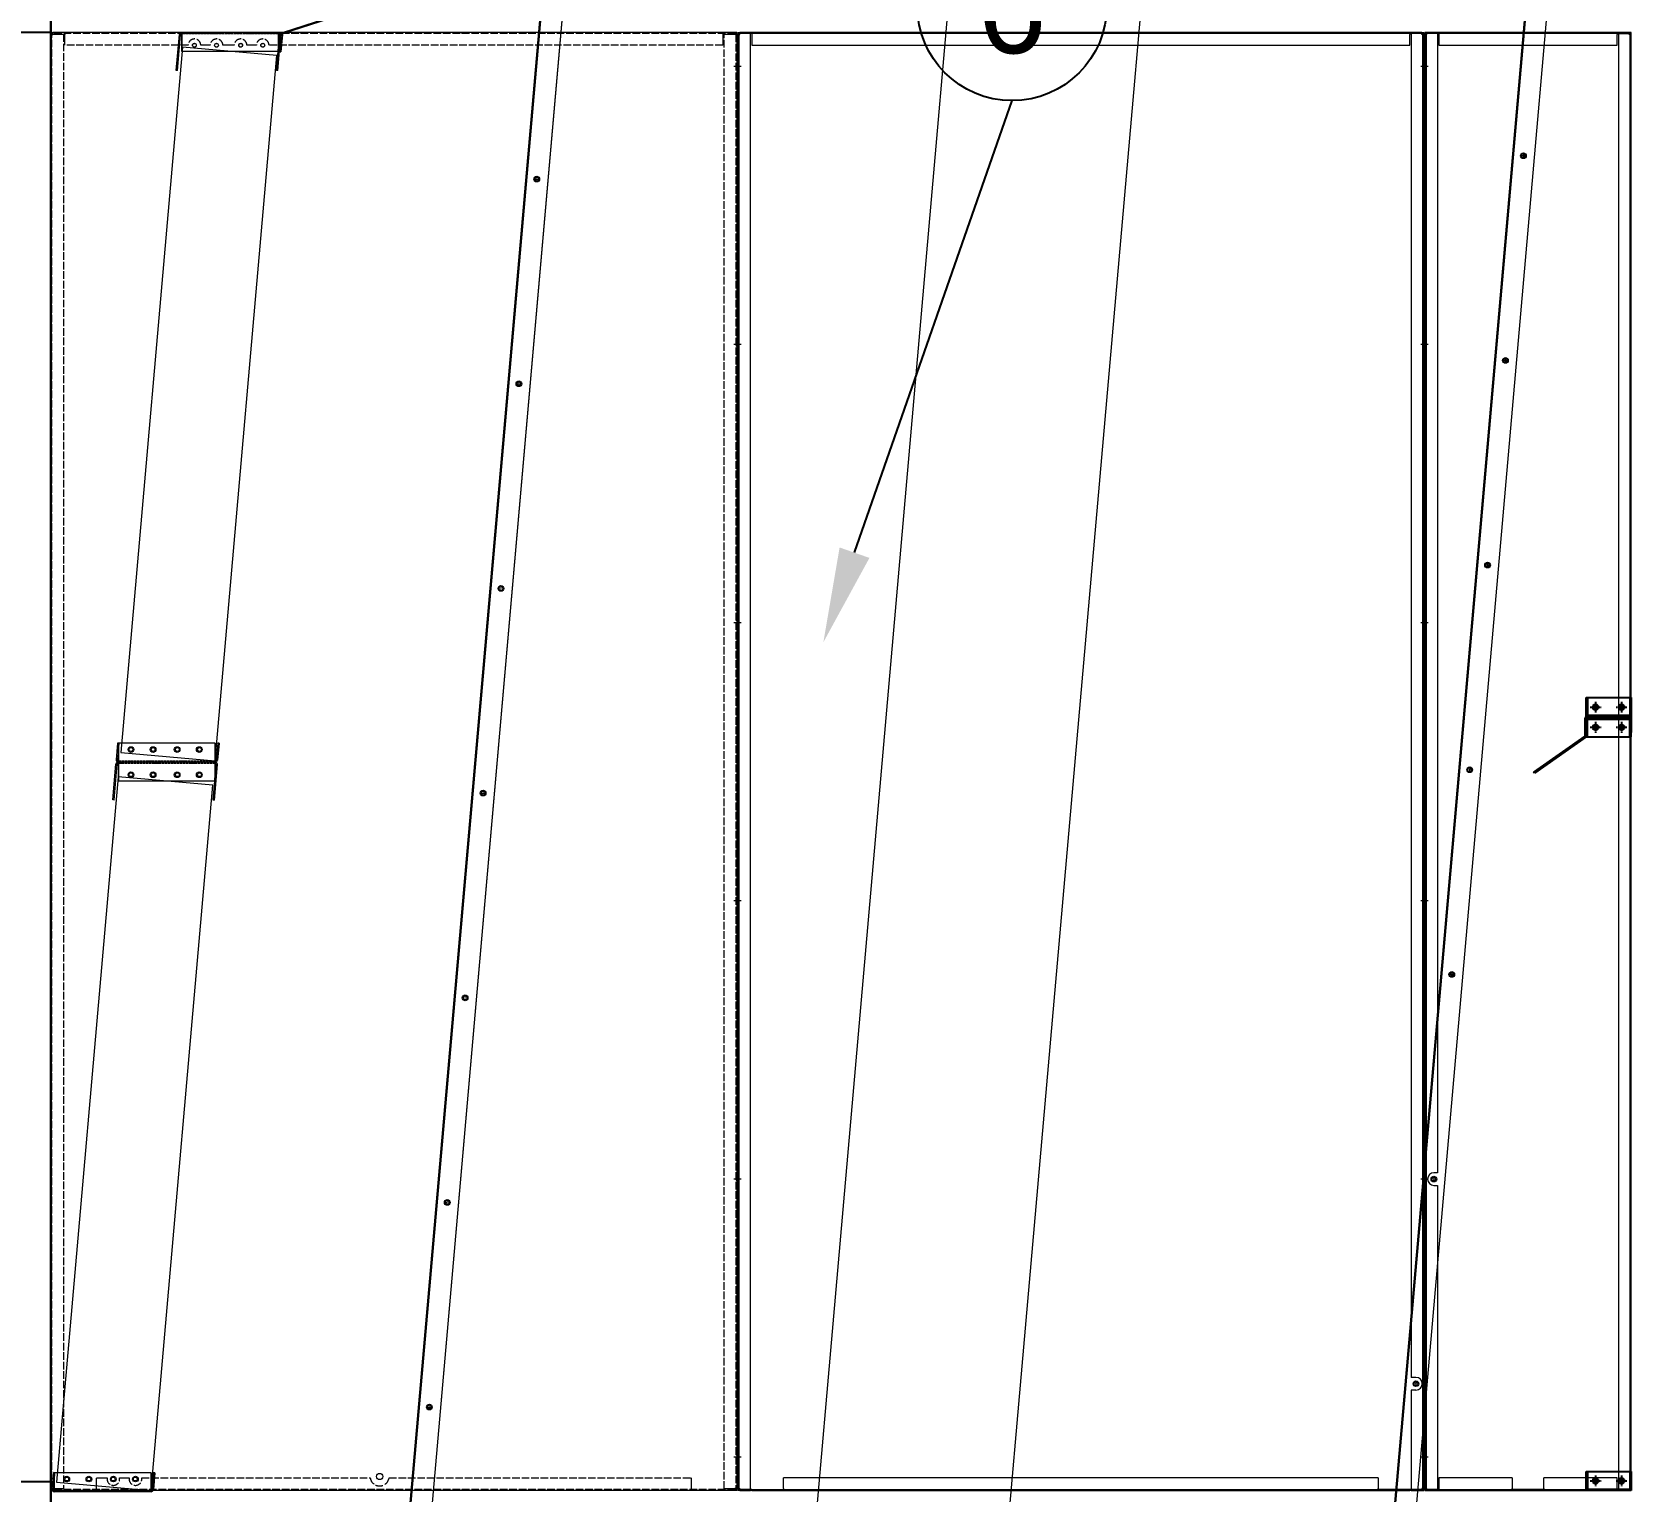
# Model space of a CAD drawing. Header units: millimetres. Extents: x 2280 to 31687, y 1787 to 22582.
# Drawn here: x 15490 to 18020, y 9021 to 11329 of the extents above; entities that cross this region are included whole.
import ezdxf
from ezdxf.enums import TextEntityAlignment as Align

# ---------------------------------------------------------------- set-up
doc = ezdxf.new("R2010")
doc.units = ezdxf.units.MM
for name, pattern in [('CENTER', [2, 1.25, -0.25, 0.25, -0.25]), ('DASHDOT', [18.5, 12, -3, 0.5, -3]), ('DASHED', [15, 12, -3])]:
    doc.linetypes.add(name, pattern=pattern)
for name, color, linetype in [('center', 1, 'CENTER'), ('냉각탑_dim', 1, 'Continuous'), ('냉각탑_text', 3, 'Continuous')]:
    doc.layers.add(name, color=color, linetype=linetype)
doc.styles.add('돋움', font='Dotum.ttf')

# ---------------------------------------------------------------- blocks, each defined once
blk = doc.blocks.new('A$C6F4E0F2E')
at = {"color": 7, "lineweight": 15}
for p, q in [((0, 2306), (0, 0)), ((3.1, 2306), (0, 2306)), ((0, 2302.9), (1.6, 2302.9)), ((1.6, 2306), (1.6, 0)), ((1.6, 2302.9), (2, 2302.9)), ((2, 2302.9), (3.1, 2302.9)), ((3.1, 2306), (3.1, 2304.4)), ((20, 2306), (3.1, 2306)), ((3.1, 2304), (3.1, 2304.4)), ((20, 2304.4), (3.1, 2304.4)), ((3.1, 2302.9), (3.1, 2304)), ((22, 2306), (20, 2306)), ((20, 2306), (20, 502.4)), ((22, 2304.4), (20, 2304.4)), ((304, 2306), (22, 2306)), ((22, 2306), (22, 2304.4)), ((22, 2306), (22, 2302.9)), ((304, 2304.4), (22, 2304.4)), ((22, 2302.9), (22, 2286)), ((33.5, 2304.4), (33.5, 2306)), ((42.5, 2304.4), (42.5, 2306)), ((158.5, 2304.4), (158.5, 2306)), ((167.5, 2304.4), (167.5, 2306)), ((283.5, 2304.4), (283.5, 2306)), ((292.5, 2304.4), (292.5, 2306)), ((306, 2306), (304, 2306)), ((304, 2306), (304, 2304.4)), ((304, 2306), (304, 2306)), ((304, 2306), (304, 2302.9)), ((304, 2304.4), (306, 2304.4)), ((304, 2286), (304, 2302.9)), ((306, 2306), (306, 0)), ((322.9, 2306), (306, 2306)), ((306, 2304.4), (322.9, 2304.4)), ((326, 2306), (322.9, 2306)), ((322.9, 2306), (322.9, 2304.4)), ((322.9, 2304), (322.9, 2304.4)), ((322.9, 2302.9), (322.9, 2304)), ((324, 2302.9), (322.9, 2302.9)), ((324.4, 2302.9), (324, 2302.9)), ((324.4, 0), (324.4, 2306)), ((326, 2302.9), (324.4, 2302.9)), ((326, 0), (326, 2306)), ((22, 2286), (304, 2286)), ((1.6, 2256), (0, 2256)), ((324.4, 2254.5), (326, 2254.5)), ((1.6, 2250), (0, 2250)), ((324.4, 2245.5), (326, 2245.5)), ((324.4, 2054.5), (326, 2054.5)), ((324.4, 2045.5), (326, 2045.5)), ((324.4, 1854.5), (326, 1854.5)), ((324.4, 1845.5), (326, 1845.5)), ((1.6, 1816), (0, 1816)), ((1.6, 1810), (0, 1810)), ((324.4, 1654.5), (326, 1654.5)), ((324.4, 1645.5), (326, 1645.5)), ((324.4, 1454.5), (326, 1454.5)), ((324.4, 1445.5), (326, 1445.5)), ((1.6, 1376), (0, 1376)), ((1.6, 1370), (0, 1370)), ((324.4, 1254.5), (326, 1254.5)), ((324.4, 1245.5), (326, 1245.5)), ((324.4, 1054.5), (326, 1054.5)), ((324.4, 1045.5), (326, 1045.5)), ((1.6, 936), (0, 936)), ((1.6, 930), (0, 930)), ((324.4, 854.5), (326, 854.5)), ((324.4, 845.5), (326, 845.5)), ((324.4, 654.5), (326, 654.5)), ((324.4, 645.5), (326, 645.5)), ((1.6, 496), (0, 496)), ((1.6, 490), (0, 490)), ((20, 502.4), (14, 502.4)), ((14, 482.4), (20, 482.4)), ((20, 482.4), (20, 0)), ((324.4, 454.5), (326, 454.5)), ((324.4, 445.5), (326, 445.5)), ((324.4, 254.5), (326, 254.5)), ((324.4, 245.5), (326, 245.5)), ((1.6, 56), (0, 56)), ((324.4, 54.5), (326, 54.5)), ((1.6, 50), (0, 50)), ((324.4, 45.5), (326, 45.5)), ((0, 3.1), (1.6, 3.1)), ((0, 0), (3.1, 0)), ((1.6, 3.1), (2, 3.1)), ((2, 3.1), (3.1, 3.1)), ((3.1, 2), (3.1, 3.1)), ((3.1, 1.6), (3.1, 2)), ((3.1, 0), (3.1, 1.6)), ((20, 1.6), (3.1, 1.6)), ((3.1, 0), (20, 0)), ((22, 1.6), (20, 1.6)), ((20, 0), (22, 0)), ((22, 20), (22, 3.1)), ((138, 20), (22, 20)), ((22, 3.1), (22, 0)), ((22, 1.6), (222, 1.6)), ((22, 0), (22, 0)), ((22, 0), (163, 0)), ((33.5, 1.6), (33.5, 0)), ((42.5, 1.6), (42.5, 0)), ((138, 20), (138, 3.1)), ((138, 0), (138, 3.1)), ((188, 1.6), (138, 1.6)), ((188, 0), (138, 0)), ((158.5, 1.6), (158.5, 0)), ((163, 0), (222, 0)), ((167.5, 1.6), (167.5, 0)), ((188, 3.1), (188, 20)), ((304, 20), (188, 20)), ((188, 3.1), (188, 0)), ((222, 1.6), (304, 1.6)), ((222, 0), (304, 0)), ((283.5, 1.6), (283.5, 0)), ((292.5, 1.6), (292.5, 0)), ((304, 3.1), (304, 20)), ((304, 0), (304, 3.1)), ((306, 1.6), (304, 1.6)), ((304, 0), (304, 1.6)), ((306, 0), (304, 0)), ((304, 0), (304, 0)), ((322.9, 1.6), (306, 1.6)), ((306, 0), (322.9, 0)), ((324, 3.1), (322.9, 3.1)), ((322.9, 3.1), (322.9, 2)), ((322.9, 2), (322.9, 1.6)), ((322.9, 0), (322.9, 1.6)), ((326, 0), (322.9, 0)), ((324.4, 3.1), (324, 3.1)), ((326, 3.1), (324.4, 3.1))]:
    blk.add_line(p, q, dxfattribs=at)
for centre in [(155.7, 2111.2), (127.3, 1787.5), (99, 1463.7), (70.7, 1139.9), (42.4, 816.2), (14, 492.4)]:
    blk.add_circle(centre, 4.5, dxfattribs=at)
blk.add_arc((14, 492.4), 10, 90, 270, dxfattribs=at)
blk = doc.blocks.new('A$C5F044F0A')
at = {"color": 7, "lineweight": 13, "ltscale": 0.055146}
blk.add_line((2.3, 30.2), (0, 3.8), dxfattribs=at)
at = {"color": 7, "lineweight": 13, "ltscale": 0.004167}
for p, q in [((4.3, 30), (2.3, 30.2)), ((162.8, 29.8), (160.8, 30))]:
    blk.add_line(p, q, dxfattribs=at)
at = {"color": 7, "lineweight": 13, "ltscale": 0.319506}
for p, q in [((156.9, 30), (3.5, 30)), ((156.9, 0), (3.5, 0))]:
    blk.add_line(p, q, dxfattribs=at)
at = {"color": 7, "lineweight": 13, "ltscale": 0.055208}
for p, q in [((3.5, 3.5), (3.5, 30)), ((156.9, 3.5), (156.9, 30)), ((156.9, 30), (156.9, 3.5))]:
    blk.add_line(p, q, dxfattribs=at)
at = {"color": 7, "linetype": 'DASHED', "lineweight": 13, "ltscale": 0.055208}
blk.add_line((3.5, 30), (3.5, 3.5), dxfattribs=at)
at = {"color": 7, "linetype": 'DASHED', "lineweight": 13, "ltscale": 0.001633}
blk.add_line((4.3, 30), (3.5, 30), dxfattribs=at)
at = {"color": 7, "linetype": 'DASHED', "lineweight": 13, "ltscale": 0.019427}
blk.add_line((4.3, 30), (3.5, 20.7), dxfattribs=at)
at = {"color": 7, "lineweight": 13, "ltscale": 0.317873}
blk.add_line((156.9, 30), (4.3, 30), dxfattribs=at)
at = {"color": 7, "lineweight": 13, "ltscale": 0.055693}
for p, q in [((160.8, 30), (158.5, 3.4)), ((162.8, 29.8), (160.5, 3.2))]:
    blk.add_line(p, q, dxfattribs=at)
at = {"color": 7, "lineweight": 13, "ltscale": 0.035719}
blk.add_line((3.5, 20.7), (2, 3.6), dxfattribs=at)
at = {"color": 7, "lineweight": 13, "ltscale": 0.007292}
for p, q in [((3.5, 3.5), (3.5, 0)), ((156.9, 3.5), (156.9, 0))]:
    blk.add_line(p, q, dxfattribs=at)
at = {"color": 7, "linetype": 'DASHED', "lineweight": 13, "ltscale": 0.003125}
blk.add_line((3.5, 2), (3.5, 3.5), dxfattribs=at)
at = {"color": 7, "linetype": 'DASHED', "lineweight": 13, "ltscale": 0.319506}
blk.add_line((3.5, 2), (156.9, 2), dxfattribs=at)
at = {"color": 7, "linetype": 'DASHED', "lineweight": 13, "ltscale": 0.004167}
for p, q in [((3.5, 0), (3.5, 2)), ((14.5, 0), (14.5, 2)), ((14.5, 0), (14.5, 2)), ((14.5, 0), (14.5, 2)), ((14.5, 0), (14.5, 2)), ((14.5, 0), (14.5, 2)), ((14.5, 0), (14.5, 2)), ((14.5, 0), (14.5, 2)), ((14.5, 0), (14.5, 2)), ((14.5, 0), (14.5, 2)), ((14.5, 0), (14.5, 2)), ((14.5, 0), (14.5, 2)), ((23.5, 0), (23.5, 2)), ((23.5, 0), (23.5, 2)), ((23.5, 0), (23.5, 2)), ((23.5, 0), (23.5, 2)), ((23.5, 0), (23.5, 2)), ((23.5, 0), (23.5, 2)), ((23.5, 0), (23.5, 2)), ((23.5, 0), (23.5, 2)), ((23.5, 0), (23.5, 2)), ((23.5, 0), (23.5, 2)), ((23.5, 0), (23.5, 2)), ((70, 0), (70, 2)), ((70, 0), (70, 2)), ((70, 0), (70, 2)), ((70, 0), (70, 2)), ((70, 0), (70, 2)), ((70, 0), (70, 2)), ((70, 0), (70, 2)), ((70, 0), (70, 2)), ((70, 0), (70, 2)), ((70, 0), (70, 2)), ((70, 0), (70, 2)), ((90, 0), (90, 2)), ((90, 0), (90, 2)), ((90, 0), (90, 2)), ((90, 0), (90, 2)), ((90, 0), (90, 2)), ((90, 0), (90, 2)), ((90, 0), (90, 2)), ((90, 0), (90, 2)), ((90, 0), (90, 2)), ((90, 0), (90, 2)), ((90, 0), (90, 2)), ((156.9, 0), (156.9, 2)), ((161.6, 16.7), (159.6, 16.8)), ((161.6, 16.7), (159.6, 16.8)), ((162.2, 22.6), (160.2, 22.8)), ((162.2, 22.6), (160.2, 22.8))]:
    blk.add_line(p, q, dxfattribs=at)
at = {"color": 7, "lineweight": 13, "ltscale": 0.003125}
blk.add_line((156.9, 2), (156.9, 3.5), dxfattribs=at)
at = {"color": 7, "lineweight": 13, "ltscale": 0.000261465}
for p, q in [((157, 2), (156.9, 2)), ((156.9, 0), (157, 0))]:
    blk.add_line(p, q, dxfattribs=at)
at = {"color": 7, "lineweight": 13}
for centre in [(23.5, 20), (58.5, 20), (96.9, 20), (131.9, 20)]:
    blk.add_circle(centre, 3, dxfattribs=at)
for centre, radius, start, end in [((3.5, 3.5), 3.5, 175, 270), ((3.5, 3.5), 1.5, 175, 270), ((157, 3.5), 1.5, 270, 355), ((157, 3.5), 3.5, 270, 355)]:
    blk.add_arc(centre, radius, start, end, dxfattribs=at)
blk = doc.blocks.new('A$C7B6532BF')
at = {"color": 5, "lineweight": 5}
for p, q in [((239.1, 2732.8), (0, 0)), ((848.7, 2732.8), (239.1, 2732.8)), ((609.6, 0), (848.7, 2732.8)), ((0, 0), (609.6, 0))]:
    blk.add_line(p, q, dxfattribs=at)
blk = doc.blocks.new('A$C493D0A01')
at = {"color": 5, "lineweight": 5}
for p, q in [((848.7, 2732.8), (1153.5, 2732.8)), ((609.6, 0), (914.4, 0))]:
    blk.add_line(p, q, dxfattribs=at)
at = {"lineweight": 5}
for p in [(0, 0), (914.4, 0)]:
    blk.add_blockref('A$C7B6532BF', p, dxfattribs=at)
blk = doc.blocks.new('A$C5DDF0D69')
at = {"color": 7, "lineweight": 13, "ltscale": 0.118431}
for p, q in [((0, 0.3), (5, 57)), ((2, 0.2), (6.9, 56.8))]:
    blk.add_line(p, q, dxfattribs=at)
at = {"color": 7, "lineweight": 13, "ltscale": 0.000626001}
for p, q in [((8.7, 60.2), (8.4, 60.2)), ((8.7, 58.2), (8.4, 58.2))]:
    blk.add_line(p, q, dxfattribs=at)
at = {"color": 7, "lineweight": 13, "ltscale": 0.31935}
for p, q in [((162, 60.2), (8.7, 60.2)), ((162, 30.2), (8.7, 30.2))]:
    blk.add_line(p, q, dxfattribs=at)
at = {"color": 7, "linetype": 'DASHED', "lineweight": 13, "ltscale": 0.004167}
for p, q in [((8.7, 58.2), (8.7, 60.2)), ((75, 60.2), (75, 58.2)), ((75, 60.2), (75, 58.2)), ((75, 60.2), (75, 58.2)), ((75, 60.2), (75, 58.2)), ((75, 60.2), (75, 58.2)), ((75, 60.2), (75, 58.2)), ((75, 60.2), (75, 58.2)), ((75, 60.2), (75, 58.2)), ((75, 60.2), (75, 58.2)), ((75, 60.2), (75, 58.2)), ((75, 60.2), (75, 58.2)), ((95, 60.2), (95, 58.2)), ((95, 60.2), (95, 58.2)), ((95, 60.2), (95, 58.2)), ((95, 60.2), (95, 58.2)), ((95, 60.2), (95, 58.2)), ((95, 60.2), (95, 58.2)), ((95, 60.2), (95, 58.2)), ((95, 60.2), (95, 58.2)), ((95, 60.2), (95, 58.2)), ((95, 60.2), (95, 58.2)), ((95, 60.2), (95, 58.2)), ((162, 58.2), (162, 60.2)), ((164.3, 41.9), (162.3, 42.1)), ((164.3, 41.9), (162.3, 42.1)), ((164.3, 41.9), (162.3, 42.1)), ((164.3, 41.9), (162.3, 42.1)), ((164.3, 41.9), (162.3, 42.1)), ((164.3, 41.9), (162.3, 42.1)), ((164.3, 41.9), (162.3, 42.1)), ((164.3, 41.9), (162.3, 42.1)), ((164.3, 41.9), (162.3, 42.1)), ((164.3, 41.9), (162.3, 42.1)), ((164.3, 41.9), (162.3, 42.1)), ((164.8, 47.9), (162.8, 48.1)), ((164.8, 47.9), (162.8, 48.1)), ((164.8, 47.9), (162.8, 48.1)), ((164.8, 47.9), (162.8, 48.1)), ((164.8, 47.9), (162.8, 48.1)), ((164.8, 47.9), (162.8, 48.1)), ((164.8, 47.9), (162.8, 48.1)), ((164.8, 47.9), (162.8, 48.1)), ((164.8, 47.9), (162.8, 48.1)), ((164.8, 47.9), (162.8, 48.1)), ((164.8, 47.9), (162.8, 48.1)), ((161.4, 9), (159.4, 9.2)), ((161.4, 9), (159.4, 9.2)), ((161.9, 15), (159.9, 15.2)), ((161.9, 15), (159.9, 15.2))]:
    blk.add_line(p, q, dxfattribs=at)
at = {"color": 7, "lineweight": 13, "ltscale": 0.007292}
for p, q in [((8.7, 56.7), (8.7, 60.2)), ((162, 56.7), (162, 60.2))]:
    blk.add_line(p, q, dxfattribs=at)
at = {"color": 7, "linetype": 'DASHED', "lineweight": 13, "ltscale": 0.31935}
blk.add_line((162, 58.2), (8.7, 58.2), dxfattribs=at)
at = {"color": 7, "lineweight": 13, "ltscale": 0.003125}
blk.add_line((8.7, 58.2), (8.7, 56.7), dxfattribs=at)
at = {"color": 7, "lineweight": 13, "ltscale": 0.055208}
for p, q in [((8.7, 56.7), (8.7, 30.2)), ((8.7, 30.2), (8.7, 56.7)), ((162, 30.2), (162, 56.7))]:
    blk.add_line(p, q, dxfattribs=at)
at = {"color": 7, "lineweight": 13, "ltscale": 0.117885}
blk.add_line((160.6, 0), (165.5, 56.4), dxfattribs=at)
at = {"color": 7, "linetype": 'DASHED', "lineweight": 13, "ltscale": 0.003125}
blk.add_line((162, 58.2), (162, 56.7), dxfattribs=at)
at = {"color": 7, "linetype": 'DASHED', "lineweight": 13, "ltscale": 0.055208}
blk.add_line((162, 56.7), (162, 30.2), dxfattribs=at)
at = {"color": 7, "lineweight": 13, "ltscale": 0.035719}
blk.add_line((162, 39.5), (163.5, 56.5), dxfattribs=at)
at = {"color": 7, "lineweight": 13, "ltscale": 0.317661}
blk.add_line((161.2, 30.2), (8.7, 30.2), dxfattribs=at)
at = {"color": 7, "lineweight": 13, "ltscale": 0.062739}
blk.add_line((158.6, 0.2), (161.2, 30.2), dxfattribs=at)
at = {"color": 7, "linetype": 'DASHED', "lineweight": 13, "ltscale": 0.019427}
blk.add_line((161.2, 30.2), (162, 39.5), dxfattribs=at)
at = {"color": 7, "linetype": 'DASHED', "lineweight": 13, "ltscale": 0.001689}
blk.add_line((162, 30.2), (161.2, 30.2), dxfattribs=at)
at = {"color": 7, "lineweight": 13, "ltscale": 0.004167}
for p, q in [((2, 0.2), (0, 0.3)), ((160.6, 0), (158.6, 0.2))]:
    blk.add_line(p, q, dxfattribs=at)
at = {"color": 7, "lineweight": 13}
for centre in [(28.7, 40.2), (63.7, 40.2), (102.1, 40.2), (137.1, 40.2)]:
    blk.add_circle(centre, 3, dxfattribs=at)
for centre, radius, start, end in [((8.4, 56.7), 3.5, 90, 175), ((8.4, 56.7), 1.5, 90, 175), ((162, 56.7), 3.5, 355, 90), ((162, 56.7), 1.5, 355, 90)]:
    blk.add_arc(centre, radius, start, end, dxfattribs=at)
blk = doc.blocks.new('A$C7EF54F26')
at = {"color": 7, "lineweight": 15}
for p, q in [((431.7, 245.9), (433.7, 245.9)), ((431.7, 216.9), (431.7, 245.9)), ((431.7, 235.4), (433.7, 235.4)), ((431.7, 235.4), (433.7, 235.4)), ((431.7, 235.4), (433.7, 235.4)), ((431.7, 235.4), (433.7, 235.4)), ((431.7, 235.4), (433.7, 235.4)), ((431.7, 235.4), (433.7, 235.4)), ((431.7, 235.4), (433.7, 235.4)), ((431.7, 235.4), (433.7, 235.4)), ((431.7, 235.4), (433.7, 235.4)), ((431.7, 235.4), (433.7, 235.4)), ((431.7, 235.4), (433.7, 235.4)), ((433.7, 216.9), (433.7, 245.9)), ((2.1, 30.9), (430.8, 215.5)), ((2.9, 29.1), (431.5, 213.7)), ((431.7, 226.4), (433.7, 226.4)), ((431.7, 226.4), (433.7, 226.4)), ((431.7, 226.4), (433.7, 226.4)), ((431.7, 226.4), (433.7, 226.4)), ((431.7, 226.4), (433.7, 226.4)), ((431.7, 226.4), (433.7, 226.4)), ((431.7, 226.4), (433.7, 226.4)), ((431.7, 226.4), (433.7, 226.4)), ((431.7, 226.4), (433.7, 226.4)), ((431.7, 226.4), (433.7, 226.4)), ((431.7, 226.4), (433.7, 226.4)), ((306.6, 162), (307.3, 160.2)), ((176.9, 106.2), (177.7, 104.4)), ((0, 27.7), (0.1, 0)), ((2, 27.7), (2.1, 0)), ((2, 19.5), (0, 19.5)), ((2, 19.5), (0, 19.5)), ((2, 19.5), (0, 19.5)), ((2, 19.5), (0, 19.5)), ((2, 19.5), (0, 19.5)), ((2, 19.5), (0, 19.5)), ((2, 19.5), (0, 19.5)), ((2, 19.5), (0, 19.5)), ((2, 19.5), (0, 19.5)), ((2, 19.5), (0, 19.5)), ((2, 19.5), (0, 19.5)), ((2.1, 10.5), (0.1, 10.5)), ((2.1, 10.5), (0.1, 10.5)), ((2.1, 10.5), (0.1, 10.5)), ((2.1, 10.5), (0.1, 10.5)), ((2.1, 10.5), (0.1, 10.5)), ((2.1, 10.5), (0.1, 10.5)), ((2.1, 10.5), (0.1, 10.5)), ((2.1, 10.5), (0.1, 10.5)), ((2.1, 10.5), (0.1, 10.5)), ((2.1, 10.5), (0.1, 10.5)), ((2.1, 10.5), (0.1, 10.5)), ((0.1, 0), (2.1, 0))]:
    blk.add_line(p, q, dxfattribs=at)
for centre, radius, start, end in [((430.2, 216.9), 1.5, 293.3, 0), ((430.2, 216.9), 3.5, 293.3, 0), ((3.5, 27.7), 3.5, 113.3, 180.3), ((3.5, 27.7), 1.5, 113.3, 180.3)]:
    blk.add_arc(centre, radius, start, end, dxfattribs=at)
blk = doc.blocks.new('A$C7AF137E1')
at = {"color": 7, "lineweight": 13, "ltscale": 0.004}
for p, q in [((0, 35), (0, 33.4)), ((2700, 35), (2700, 33.4))]:
    blk.add_line(p, q, dxfattribs=at)
at = {"color": 7, "lineweight": 13}
for p, q in [((2700, 35), (0, 35)), ((2700, 33.4), (0, 33.4)), ((2700, 0), (0, 0))]:
    blk.add_line(p, q, dxfattribs=at)
at = {"color": 7, "lineweight": 13, "ltscale": 0.00375}
for p, q in [((0, 31.9), (0, 33.4)), ((2700, 31.9), (2700, 33.4))]:
    blk.add_line(p, q, dxfattribs=at)
at = {"color": 7, "lineweight": 13, "ltscale": 0.07975}
for p, q in [((0, 0), (0, 31.9)), ((2700, 31.9), (2700, 0))]:
    blk.add_line(p, q, dxfattribs=at)
at = {"color": 7, "linetype": 'DASHDOT', "lineweight": 13, "ltscale": 0.0195}
for p, q in [((53.9, 17.5), (46.1, 17.5)), ((50, 21.4), (50, 13.6)), ((378.9, 17.5), (371.1, 17.5)), ((375, 21.4), (375, 13.6)), ((703.9, 17.5), (696.1, 17.5)), ((700, 21.4), (700, 13.6)), ((1028.9, 17.5), (1021.1, 17.5)), ((1025, 21.4), (1025, 13.6)), ((1353.9, 17.5), (1346.1, 17.5)), ((1350, 21.4), (1350, 13.6)), ((1678.9, 17.5), (1671.1, 17.5)), ((1675, 21.4), (1675, 13.6)), ((2003.9, 17.5), (1996.1, 17.5)), ((2000, 21.4), (2000, 13.6)), ((2328.9, 17.5), (2321.1, 17.5)), ((2325, 21.4), (2325, 13.6)), ((2653.9, 17.5), (2646.1, 17.5)), ((2650, 21.4), (2650, 13.6))]:
    blk.add_line(p, q, dxfattribs=at)
at = {"color": 7, "lineweight": 13}
for centre in [(50, 17.5), (375, 17.5), (700, 17.5), (1025, 17.5), (1350, 17.5), (1675, 17.5), (2000, 17.5), (2325, 17.5), (2650, 17.5)]:
    blk.add_circle(centre, 3, dxfattribs=at)
blk = doc.blocks.new('A$C586E2F7A')
at = {"color": 7, "lineweight": 15}
for p, q in [((0, 2306), (0, 0)), ((0, 2306), (3.1, 2306)), ((0, 2302.9), (1.6, 2302.9)), ((1.6, 2306), (1.6, 0)), ((1.6, 2302.9), (2, 2302.9)), ((2, 2302.9), (3.1, 2302.9)), ((3.1, 2306), (3.1, 2304.4)), ((20, 2306), (3.1, 2306)), ((20, 2304.4), (3.1, 2304.4)), ((3.1, 2304), (3.1, 2304.4)), ((3.1, 2302.9), (3.1, 2304)), ((22, 2306), (20, 2306)), ((20, 0), (20, 2306)), ((22, 2304.4), (20, 2304.4)), ((1063, 2306), (22, 2306)), ((22, 2306), (22, 2302.9)), ((22, 2306), (22, 2304.4)), ((1063, 2304.4), (22, 2304.4)), ((22, 2302.9), (22, 2286)), ((35.5, 2304.4), (35.5, 2306)), ((44.5, 2304.4), (44.5, 2306)), ((235.5, 2304.4), (235.5, 2306)), ((244.5, 2304.4), (244.5, 2306)), ((435.5, 2304.4), (435.5, 2306)), ((444.5, 2304.4), (444.5, 2306)), ((640.5, 2304.4), (640.5, 2306)), ((649.5, 2304.4), (649.5, 2306)), ((840.5, 2304.4), (840.5, 2306)), ((849.5, 2304.4), (849.5, 2306)), ((1040.5, 2304.4), (1040.5, 2306)), ((1049.5, 2304.4), (1049.5, 2306)), ((1063, 2306), (1063, 2306)), ((1063, 2306), (1063, 2302.9)), ((1065, 2306), (1063, 2306)), ((1063, 2306), (1063, 2304.4)), ((1065, 2304.4), (1063, 2304.4)), ((1063, 2286), (1063, 2302.9)), ((1081.9, 2306), (1065, 2306)), ((1065, 2306), (1065, 178.8)), ((1081.9, 2304.4), (1065, 2304.4)), ((1081.9, 2306), (1081.9, 2304.4)), ((1081.9, 2306), (1085, 2306)), ((1081.9, 2304), (1081.9, 2304.4)), ((1081.9, 2302.9), (1081.9, 2304)), ((1083, 2302.9), (1081.9, 2302.9)), ((1083.4, 2302.9), (1083, 2302.9)), ((1083.4, 0), (1083.4, 2306)), ((1085, 2302.9), (1083.4, 2302.9)), ((1085, 0), (1085, 2306)), ((22, 2286), (1063, 2286)), ((1.6, 2257.5), (0, 2257.5)), ((1083.4, 2257.5), (1085, 2257.5)), ((1.6, 2248.5), (0, 2248.5)), ((1083.4, 2248.5), (1085, 2248.5)), ((1.6, 1817.5), (0, 1817.5)), ((1.6, 1808.5), (0, 1808.5)), ((1083.4, 1817.5), (1085, 1817.5)), ((1083.4, 1808.5), (1085, 1808.5)), ((1.6, 1377.5), (0, 1377.5)), ((1.6, 1368.5), (0, 1368.5)), ((1083.4, 1377.5), (1085, 1377.5)), ((1083.4, 1368.5), (1085, 1368.5)), ((1.6, 937.5), (0, 937.5)), ((1083.4, 937.5), (1085, 937.5)), ((1.6, 928.5), (0, 928.5)), ((1083.4, 928.5), (1085, 928.5)), ((1.6, 497.5), (0, 497.5)), ((1.6, 488.5), (0, 488.5)), ((1083.4, 497.5), (1085, 497.5)), ((1083.4, 488.5), (1085, 488.5)), ((1065, 158.8), (1065, 0)), ((1.6, 56), (0, 56)), ((1083.4, 56), (1085, 56)), ((1.6, 50), (0, 50)), ((1083.4, 50), (1085, 50)), ((0, 3.1), (1.6, 3.1)), ((3.1, 0), (0, 0)), ((1.6, 3.1), (2, 3.1)), ((2, 3.1), (3.1, 3.1)), ((3.1, 3.1), (3.1, 2)), ((3.1, 2), (3.1, 1.6)), ((20, 1.6), (3.1, 1.6)), ((3.1, 0), (3.1, 1.6)), ((3.1, 0), (20, 0)), ((22, 1.6), (20, 1.6)), ((22, 0), (20, 0)), ((22, 1.6), (22, 0)), ((22, 1.6), (100, 1.6)), ((22, 1.6), (72, 1.6)), ((22, 1.6), (22, 1.6)), ((22, 0), (100, 0)), ((22, 0), (22, 0)), ((22, 0), (22, 0)), ((22, 0), (72, 0)), ((35.5, 1.6), (35.5, 0)), ((44.5, 1.6), (44.5, 0)), ((1013, 20), (72, 20)), ((72, 3.1), (72, 20)), ((72, 3.1), (72, 0)), ((100, 1.6), (985, 1.6)), ((100, 0), (100, 1.6)), ((100, 0), (985, 0)), ((235.5, 1.6), (235.5, 0)), ((244.5, 1.6), (244.5, 0)), ((435.5, 1.6), (435.5, 0)), ((444.5, 1.6), (444.5, 0)), ((640.5, 1.6), (640.5, 0)), ((649.5, 1.6), (649.5, 0)), ((840.5, 1.6), (840.5, 0)), ((849.5, 1.6), (849.5, 0)), ((985, 1.6), (1063, 1.6)), ((985, 0), (985, 1.6)), ((985, 0), (1063, 0)), ((1013, 20), (1013, 3.1)), ((1013, 0), (1013, 3.1)), ((1063, 1.6), (1013, 1.6)), ((1063, 0), (1013, 0)), ((1040.5, 1.6), (1040.5, 0)), ((1049.5, 1.6), (1049.5, 0)), ((1065, 1.6), (1063, 1.6)), ((1063, 1.6), (1063, 1.6)), ((1063, 0), (1063, 1.6)), ((1065, 0), (1063, 0)), ((1063, 0), (1063, 0)), ((1063, 0), (1063, 0)), ((1081.9, 1.6), (1065, 1.6)), ((1065, 0), (1081.9, 0)), ((1083, 3.1), (1081.9, 3.1)), ((1081.9, 3.1), (1081.9, 2)), ((1081.9, 2), (1081.9, 1.6)), ((1081.9, 0), (1081.9, 1.6)), ((1081.9, 0), (1085, 0)), ((1083.4, 3.1), (1083, 3.1)), ((1085, 3.1), (1083.4, 3.1))]:
    blk.add_line(p, q, dxfattribs=at)
at = {"lineweight": 5}
for p, q in [((1072.7, 178.8), (1065, 178.8)), ((1072.7, 158.8), (1065, 158.8))]:
    blk.add_line(p, q, dxfattribs=at)
blk.add_circle((1072.7, 168.8), 4.5, dxfattribs=at)
blk.add_arc((1072.7, 168.8), 10, 270, 90, dxfattribs=at)
blk = doc.blocks.new('A$C7183523C')
at = {"color": 7}
for p, q in [((0, 30), (71, 30)), ((2, 30), (2, 2)), ((69, 30), (69, 2)), ((2, 2), (69, 2))]:
    blk.add_line(p, q, dxfattribs=at)
for p, q in [((0, 0), (0, 30)), ((0, 30), (71, 30)), ((71, 30), (71, 0)), ((71, 0), (0, 0))]:
    blk.add_line(p, q)
for centre, radius in [((15, 15), 4.5), ((15, 15), 4.5), ((15, 15), 3), ((56, 15), 4.5), ((56, 15), 4.5), ((56, 15), 3)]:
    blk.add_circle(centre, radius)
at = {"layer": 'center'}
for p, q in [((6.5, 15), (23.5, 15)), ((15, 23.5), (15, 6.5)), ((47.5, 15), (64.5, 15)), ((56, 23.5), (56, 6.5))]:
    blk.add_line(p, q, dxfattribs=at)
blk = doc.blocks.new('A$C591A019A')
at = {"color": 7}
for p, q in [((83.1, 119.4), (154.1, 119.4)), ((85.1, 119.4), (85.1, 91.4)), ((152.1, 119.4), (152.1, 91.4)), ((154.1, 119.4), (154.1, 64.4)), ((85.1, 91.4), (152.1, 91.4)), ((85.1, 85.4), (152.1, 85.4)), ((85.1, 57.4), (85.1, 85.4)), ((152.1, 57.4), (152.1, 85.4)), ((83.1, 57.4), (154.1, 57.4))]:
    blk.add_line(p, q, dxfattribs=at)
for p, q in [((83.1, 89.4), (83.1, 119.4)), ((83.1, 119.4), (154.1, 119.4)), ((154.1, 119.4), (154.1, 89.4)), ((83.1, 87.4), (81.1, 87.4)), ((81.1, 87.4), (81.1, 58.4)), ((154.1, 89.4), (83.1, 89.4)), ((154.1, 87.4), (83.1, 87.4)), ((83.1, 87.4), (83.1, 57.4)), ((83.1, 87.4), (83.1, 57.4)), ((83.1, 57.4), (83.1, 87.4)), ((154.1, 57.4), (154.1, 87.4)), ((81.1, 58.4), (0, 1.6)), ((83.1, 57.4), (1.1, 0)), ((83.1, 57.4), (154.1, 57.4)), ((1.1, 0), (0, 1.6))]:
    blk.add_line(p, q)
for centre, radius in [((98.1, 104.4), 4.5), ((98.1, 104.4), 4.5), ((98.1, 104.4), 4.5), ((98.1, 104.4), 4.5), ((98.1, 104.4), 3), ((139.1, 104.4), 4.5), ((139.1, 104.4), 4.5), ((139.1, 104.4), 4.5), ((139.1, 104.4), 4.5), ((139.1, 104.4), 3), ((98.1, 72.4), 4.5), ((98.1, 72.4), 4.5), ((98.1, 72.4), 4.5), ((98.1, 72.4), 4.5), ((139.1, 72.4), 4.5), ((139.1, 72.4), 4.5), ((139.1, 72.4), 4.5), ((139.1, 72.4), 4.5), ((98.1, 72.4), 3), ((139.1, 72.4), 3)]:
    blk.add_circle(centre, radius)
at = {"layer": 'center'}
for p, q in [((89.6, 104.4), (106.6, 104.4)), ((89.6, 104.4), (106.6, 104.4)), ((98.1, 112.9), (98.1, 95.9)), ((98.1, 112.9), (98.1, 95.9)), ((130.6, 104.4), (147.6, 104.4)), ((130.6, 104.4), (147.6, 104.4)), ((139.1, 112.9), (139.1, 95.9)), ((139.1, 112.9), (139.1, 95.9)), ((98.1, 80.9), (98.1, 63.9)), ((98.1, 80.9), (98.1, 63.9)), ((139.1, 80.9), (139.1, 63.9)), ((139.1, 80.9), (139.1, 63.9)), ((89.6, 72.4), (106.6, 72.4)), ((89.6, 72.4), (106.6, 72.4)), ((130.6, 72.4), (147.6, 72.4)), ((130.6, 72.4), (147.6, 72.4))]:
    blk.add_line(p, q, dxfattribs=at)
blk = doc.blocks.new('1')
at = {"ltscale": 500}
for p, q in [((15519.7, 11719.8), (15519.7, 8525)), ((15519.7, 11719.8), (15519.7, 8519.8)), ((15519.7, 8519.8), (15519.7, 11719.8))]:
    blk.add_line(p, q, dxfattribs=at)
for p, q in [((15519.7, 11327.8), (14221.7, 11327.8)), ((15519.7, 9035.4), (14221.7, 9035.4))]:
    blk.add_line(p, q)
at = {"color": 7, "lineweight": 13, "ltscale": 0.009063}
for p, q in [((15519.7, 11327.8), (15522.5, 11327.8)), ((15519.7, 11326.2), (15522.5, 11326.2)), ((16604.7, 11327.8), (16601.9, 11327.8)), ((16604.7, 11326.2), (16601.9, 11326.2)), ((15519.7, 9023.4), (15522.5, 9023.4)), ((15519.7, 9021.8), (15522.5, 9021.8)), ((16604.7, 9023.4), (16601.9, 9023.4)), ((16604.7, 9021.8), (16601.9, 9021.8))]:
    blk.add_line(p, q, dxfattribs=at)
at = {"color": 7, "lineweight": 13, "ltscale": 0.005}
for p, q in [((15519.7, 11327.8), (15519.7, 11326.2)), ((15519.7, 11325.3), (15521.3, 11325.3)), ((16601.9, 11327.8), (16601.9, 11326.2)), ((16604.7, 11325.3), (16603.1, 11325.3)), ((16604.7, 11327.8), (16604.7, 11326.2)), ((15519.7, 9024.3), (15521.3, 9024.3)), ((15519.7, 9021.8), (15519.7, 9023.4)), ((16601.9, 9021.8), (16601.9, 9023.4)), ((16604.7, 9024.3), (16603.1, 9024.3)), ((16604.7, 9021.8), (16604.7, 9023.4))]:
    blk.add_line(p, q, dxfattribs=at)
at = {"color": 7, "lineweight": 13, "ltscale": 0.0009375}
for p, q in [((15519.7, 11325), (15519.7, 11325.3)), ((15521.3, 11325), (15521.3, 11325.3)), ((16603.1, 11325.3), (16603.1, 11325)), ((16604.7, 11325.3), (16604.7, 11325)), ((15519.7, 9024.3), (15519.7, 9024.6)), ((15521.3, 9024.3), (15521.3, 9024.6)), ((16603.1, 9024.6), (16603.1, 9024.3)), ((16604.7, 9024.6), (16604.7, 9024.3))]:
    blk.add_line(p, q, dxfattribs=at)
at = {"color": 7, "lineweight": 13}
for p, q in [((15519.7, 9024.6), (15519.7, 11325)), ((16601.9, 11327.8), (15522.5, 11327.8)), ((16604.7, 11325), (16604.7, 9024.6)), ((16601.9, 9021.8), (15522.5, 9021.8))]:
    blk.add_line(p, q, dxfattribs=at)
at = {"color": 7, "lineweight": 13, "ltscale": 0.00875}
for p, q in [((15519.7, 11325), (15522.5, 11325)), ((15522.5, 11325), (15522.5, 11327.8)), ((16601.9, 11325), (16601.9, 11327.8)), ((16604.7, 11325), (16601.9, 11325)), ((15519.7, 9024.6), (15522.5, 9024.6)), ((15522.5, 9024.6), (15522.5, 9021.8)), ((16601.9, 9024.6), (16601.9, 9021.8)), ((16604.7, 9024.6), (16601.9, 9024.6))]:
    blk.add_line(p, q, dxfattribs=at)
at = {"color": 7, "lineweight": 13, "ltscale": 0.00375}
for p, q in [((15522.5, 11325.3), (15521.3, 11325.3)), ((16601.9, 11325.3), (16603.1, 11325.3)), ((15522.5, 9024.3), (15521.3, 9024.3)), ((16601.9, 9024.3), (16603.1, 9024.3))]:
    blk.add_line(p, q, dxfattribs=at)
at = {"color": 7, "linetype": 'DASHED', "lineweight": 13}
for p, q in [((15521.3, 9024.6), (15521.3, 11325)), ((16601.9, 11326.2), (15522.5, 11326.2)), ((15539.7, 11325.3), (15539.7, 9024.3)), ((16584.7, 9024.3), (16584.7, 11325.3)), ((16603.1, 11325), (16603.1, 9024.6)), ((15736.7, 11307.8), (15541.7, 11307.8)), ((16582.7, 11307.8), (15864.7, 11307.8)), ((15663.2, 9041.8), (16024.8, 9041.8)), ((16054.5, 9041.8), (16532.8, 9041.8)), ((16601.9, 9023.4), (15522.5, 9023.4))]:
    blk.add_line(p, q, dxfattribs=at)
at = {"color": 7, "lineweight": 13, "ltscale": 0.000866094}
blk.add_line((15522.5, 11327.8), (15522.5, 11327.6), dxfattribs=at)
at = {"color": 7, "linetype": 'DASHED', "lineweight": 13, "ltscale": 0.004134}
blk.add_line((15522.5, 11327.6), (15522.5, 11326.2), dxfattribs=at)
at = {"color": 7, "linetype": 'DASHED', "lineweight": 13, "ltscale": 0.05375}
for p, q in [((15522.5, 11325.3), (15539.7, 11325.3)), ((15541.7, 11307.8), (15541.7, 11325)), ((16582.7, 11325), (16582.7, 11307.8)), ((16584.7, 11325.3), (16601.9, 11325.3)), ((15591.6, 9024.6), (15591.6, 9041.8)), ((16532.8, 9041.8), (16532.8, 9024.6)), ((15539.7, 9024.3), (15522.5, 9024.3)), ((16601.9, 9024.3), (16584.7, 9024.3))]:
    blk.add_line(p, q, dxfattribs=at)
at = {"color": 7, "linetype": 'DASHED', "lineweight": 13, "ltscale": 0.005}
for p, q in [((15541.7, 11327.8), (15541.7, 11326.2)), ((15555.2, 11326.2), (15555.2, 11327.8)), ((15564.2, 11326.2), (15564.2, 11327.8)), ((15755.2, 11326.2), (15755.2, 11327.8)), ((15764.2, 11326.2), (15764.2, 11327.8)), ((15905.2, 11326.2), (15905.2, 11327.8)), ((15914.2, 11326.2), (15914.2, 11327.8)), ((16160.2, 11326.2), (16160.2, 11327.8)), ((16169.2, 11326.2), (16169.2, 11327.8)), ((16360.2, 11326.2), (16360.2, 11327.8)), ((16369.2, 11326.2), (16369.2, 11327.8)), ((16560.2, 11326.2), (16560.2, 11327.8)), ((16569.2, 11326.2), (16569.2, 11327.8)), ((16582.7, 11327.8), (16582.7, 11326.2)), ((15521.3, 11277.8), (15519.7, 11277.8)), ((15521.3, 11271.8), (15519.7, 11271.8)), ((16604.7, 11277.8), (16603.1, 11277.8)), ((16604.7, 11271.8), (16603.1, 11271.8)), ((15521.3, 10837.8), (15519.7, 10837.8)), ((15521.3, 10831.8), (15519.7, 10831.8)), ((16604.7, 10837.8), (16603.1, 10837.8)), ((16604.7, 10831.8), (16603.1, 10831.8)), ((15521.3, 10397.8), (15519.7, 10397.8)), ((15521.3, 10391.8), (15519.7, 10391.8)), ((16604.7, 10397.8), (16603.1, 10397.8)), ((16604.7, 10391.8), (16603.1, 10391.8)), ((15521.3, 9957.8), (15519.7, 9957.8)), ((15521.3, 9951.8), (15519.7, 9951.8)), ((16604.7, 9957.8), (16603.1, 9957.8)), ((16604.7, 9951.8), (16603.1, 9951.8)), ((15521.3, 9517.8), (15519.7, 9517.8)), ((16604.7, 9517.8), (16603.1, 9517.8)), ((15521.3, 9511.8), (15519.7, 9511.8)), ((16604.7, 9511.8), (16603.1, 9511.8)), ((15521.3, 9077.8), (15519.7, 9077.8)), ((15521.3, 9071.8), (15519.7, 9071.8)), ((16604.7, 9077.8), (16603.1, 9077.8)), ((16604.7, 9071.8), (16603.1, 9071.8)), ((15555.2, 9021.8), (15555.2, 9023.4)), ((15564.2, 9021.8), (15564.2, 9023.4)), ((15591.6, 9021.8), (15591.6, 9023.4)), ((15955.2, 9021.8), (15955.2, 9023.4)), ((15964.2, 9021.8), (15964.2, 9023.4)), ((16160.2, 9021.8), (16160.2, 9023.4)), ((16169.2, 9021.8), (16169.2, 9023.4)), ((16360.2, 9021.8), (16360.2, 9023.4)), ((16369.2, 9021.8), (16369.2, 9023.4)), ((16532.8, 9021.8), (16532.8, 9023.4)), ((16560.2, 9021.8), (16560.2, 9023.4)), ((16569.2, 9021.8), (16569.2, 9023.4))]:
    blk.add_line(p, q, dxfattribs=at)
at = {"color": 7, "linetype": 'DASHED', "lineweight": 13, "ltscale": 0.00375}
for p, q in [((15541.7, 11326.2), (15541.7, 11325)), ((16582.7, 11326.2), (16582.7, 11325)), ((15591.6, 9023.4), (15591.6, 9024.6)), ((16532.8, 9023.4), (16532.8, 9024.6))]:
    blk.add_line(p, q, dxfattribs=at)
at = {"lineweight": 5}
blk.add_line((15882.8, 11315.6), (15882.3, 11309.6), dxfattribs=at)
at = {"color": 7, "linetype": 'DASHED', "lineweight": 13, "ltscale": 0.046875}
for p, q in [((15771.7, 11307.8), (15756.7, 11307.8)), ((15844.7, 11307.8), (15829.7, 11307.8))]:
    blk.add_line(p, q, dxfattribs=at)
at = {"color": 7, "linetype": 'DASHED', "lineweight": 13, "ltscale": 0.05625}
blk.add_line((15809.7, 11307.8), (15791.7, 11307.8), dxfattribs=at)
at = {"color": 1, "lineweight": 5}
for p, q in [((16599.9, 11274.8), (16611.9, 11274.8)), ((17686.9, 11274.8), (17698.9, 11274.8)), ((16599.9, 10834.8), (16611.9, 10834.8)), ((17686.9, 10834.8), (17698.9, 10834.8)), ((16599.9, 10394.8), (16611.9, 10394.8)), ((17686.9, 10394.8), (17698.9, 10394.8)), ((16599.9, 9954.8), (16611.9, 9954.8)), ((17686.9, 9954.8), (17698.9, 9954.8)), ((16599.9, 9514.8), (16611.9, 9514.8)), ((17686.9, 9514.8), (17698.9, 9514.8)), ((16599.9, 9074.8), (16611.9, 9074.8)), ((17686.9, 9074.8), (17698.9, 9074.8))]:
    blk.add_line(p, q, dxfattribs=at)
at = {"color": 7, "linetype": 'DASHED', "lineweight": 13, "ltscale": 0.053131}
blk.add_line((15591.6, 9041.8), (15608.6, 9041.8), dxfattribs=at)
at = {"color": 7, "linetype": 'DASHED', "lineweight": 13, "ltscale": 0.048138}
blk.add_line((15628.2, 9041.8), (15643.6, 9041.8), dxfattribs=at)
at = {"color": 7, "linetype": 'DASHED', "lineweight": 13, "ltscale": 0.004135}
blk.add_line((15522.5, 9022.1), (15522.5, 9023.4), dxfattribs=at)
at = {"color": 7, "lineweight": 13, "ltscale": 0.000864609}
blk.add_line((15522.5, 9021.8), (15522.5, 9022.1), dxfattribs=at)
at = {"color": 5, "lineweight": 5, "elevation": 0}
for points in [[(15630.2, 10188.9), (15779.7, 10175.8), (15877.3, 11291.6), (15727.8, 11304.7)], [(15528.6, 9034.9), (15678, 9021.8), (15775.6, 10137.6), (15626.2, 10150.7)]]:
    blk.add_lwpolyline(points, close=True, dxfattribs=at)
at = {"color": 7, "lineweight": 13}
for centre, radius in [((15746.7, 11307.8), 3), ((15781.7, 11307.8), 3), ((15819.7, 11307.8), 3), ((15854.7, 11307.8), 3), ((16288.3, 11096.1), 4.5), ((16260, 10772.3), 4.5), ((16231.7, 10448.6), 4.5), ((16203.4, 10124.8), 4.5), ((16175, 9801), 4.5), ((16146.7, 9477.3), 4.5), ((16118.4, 9153.5), 4.5), ((15544.7, 9039.8), 4.5), ((15579.7, 9039.8), 4.5), ((15618.4, 9039.8), 4.5), ((15653.4, 9039.8), 4.5)]:
    blk.add_circle(centre, radius, dxfattribs=at)
at = {"color": 1, "lineweight": 13}
for centre in [(15646.3, 10193.8), (15681.3, 10193.8), (15719.3, 10193.8), (15754.3, 10193.8), (15646.3, 10153.8), (15681.3, 10153.8), (15719.3, 10153.8), (15754.3, 10153.8)]:
    blk.add_circle(centre, 4.5, dxfattribs=at)
at = {"color": 7, "lineweight": 5}
blk.add_circle((16039.7, 9043.8), 5, dxfattribs=at)
at = {"color": 7, "linetype": 'DASHED', "lineweight": 13}
for centre, radius, start, end in [((15746.7, 11307.8), 10, 0, 180), ((15781.7, 11307.8), 10, 0, 180), ((15819.7, 11307.8), 10, 0, 180), ((15854.7, 11307.8), 10, 0, 180), ((15618.4, 9039.8), 10, 168.463, 11.537), ((15653.4, 9039.8), 10, 168.463, 11.537), ((16039.7, 9043.8), 15, 187.6621, 352.3379)]:
    blk.add_arc(centre, radius, start, end, dxfattribs=at)
at = {"layer": '냉각탑_dim', "linetype": 'ByBlock', "lineweight": -2, "elevation": 0}
blk.add_lwpolyline([(16791.1, 10505.2), (17040.3, 11220.3)], dxfattribs=at)
at = {"layer": '냉각탑_dim', "linetype": 'ByBlock', "lineweight": -2}
blk.add_circle((17040.3, 11370.3), 150, dxfattribs=at)
at = {"layer": '냉각탑_dim'}
blk.add_solid([(16814.7, 10496.9), (16741.8, 10363.5), (16767.5, 10513.4)], dxfattribs=at)
at = {"lineweight": 5}
for name, p, rotation in [('A$C7EF54F26', (15881.2, 11297.6), 354.6349260590812), ('A$C7AF137E1', (17664.1, 8815.5), 85.00158515409453), ('A$C7AF137E1', (16103.1, 8778.4), 85.0001035662264)]:
    blk.add_blockref(name, p, dxfattribs=dict(at, rotation=rotation))
for name, p in [('A$C493D0A01', (16103.2, 8779.8)), ('A$C5DDF0D69', (15717.9, 11267.7)), ('A$C586E2F7A', (16606.7, 9021.8)), ('A$C6F4E0F2E', (17693.7, 9021.8)), ('A$C5F044F0A', (15622.8, 10173.8)), ('A$C5DDF0D69', (15617.6, 10113.7)), ('A$C5F044F0A', (15521.2, 9019.8))]:
    blk.add_blockref(name, p, dxfattribs=at)
for name, p in [('A$C591A019A', (17865.6, 10156.5)), ('A$C7183523C', (17948.7, 9021.8))]:
    blk.add_blockref(name, p)
at = {"layer": '냉각탑_text', "style": '돋움'}
blk.add_text('6', height=150, dxfattribs=at).set_placement((17040.3, 11370.3), align=Align.MIDDLE_CENTER)

msp = doc.modelspace()

# ---------------------------------------------------------------- block references
msp.add_blockref('1', (0, 0))

doc.saveas('drawing.dxf')
